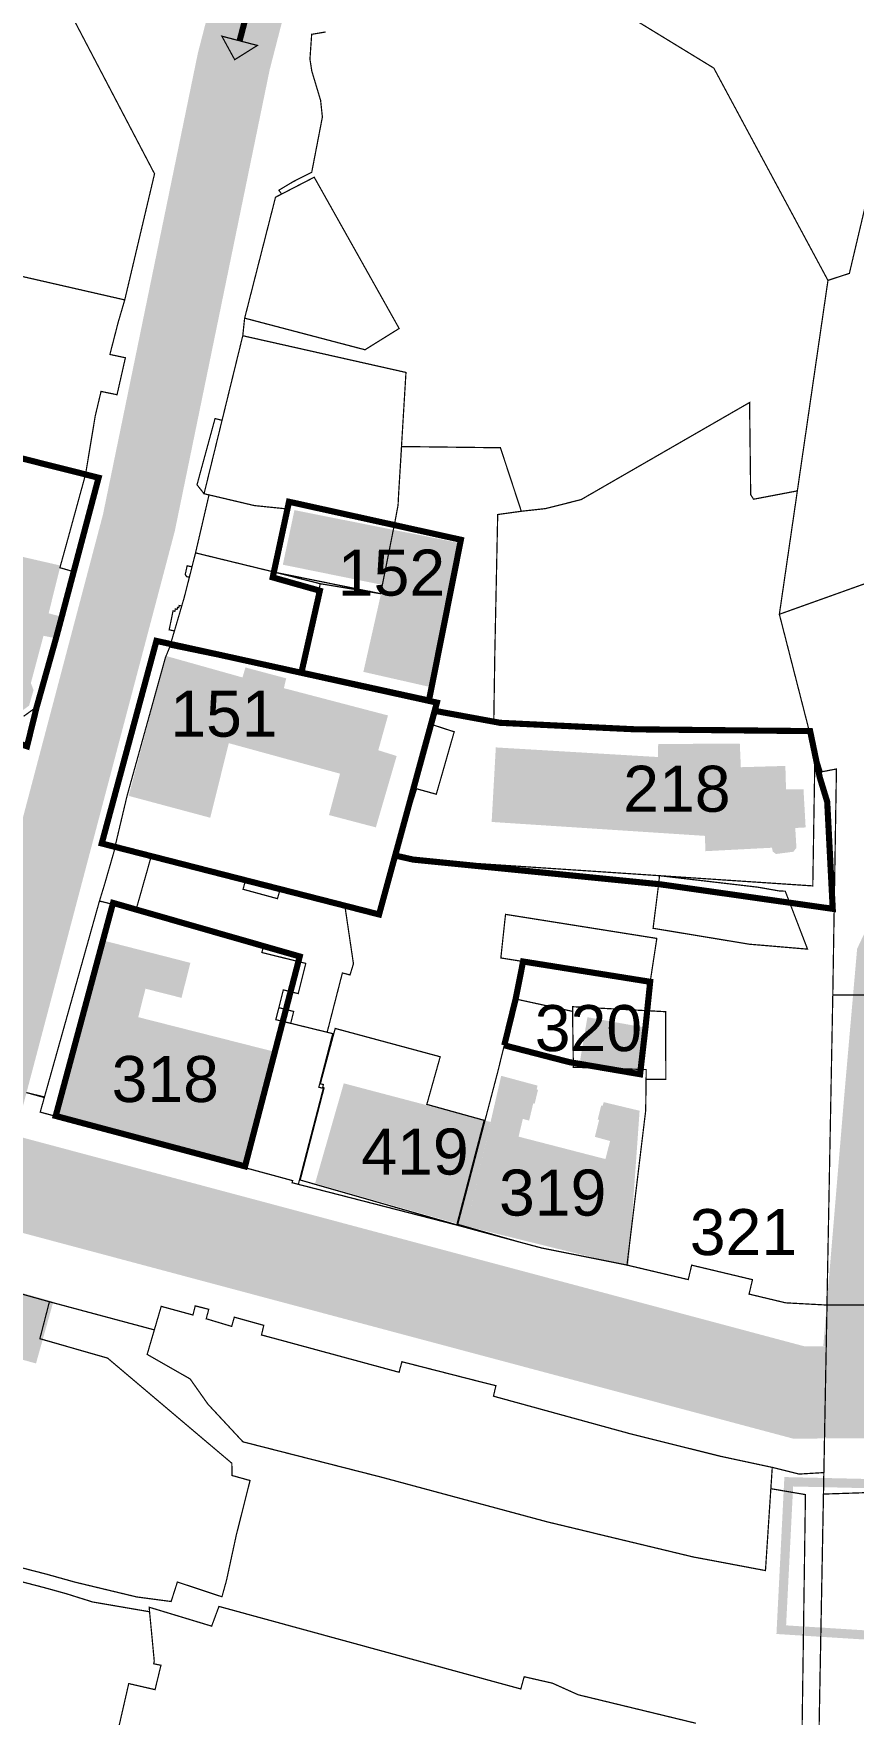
# Model space of a CAD drawing. Header units: millimetres. Extents: x 21689 to 31331, y 37531 to 43751.
# Drawn here: x 27085 to 27218.5, y 42110.8 to 42384.5 of the extents above; entities that cross this region are included whole.
import ezdxf

# ---------------------------------------------------------------- set-up
doc = ezdxf.new("R2010")
doc.units = ezdxf.units.MM
doc.linetypes.add('g5_01x0_5', pattern=[0.75, 0.5, -0.25])
doc.linetypes.add('g5_084', pattern=[0.4, 0.2, -0.2])
for name, color, linetype, lineweight, transparency in [('0.1 ОКН', 1, 'Continuous', 9, 0.4), ('00 Выявленные ОКН', 30, 'Continuous', 9, 0.4), ('00 Дороги', 252, 'Continuous', 9, 0.2)]:
    doc.layers.add(name, color=color, linetype=linetype, lineweight=lineweight, transparency=transparency)
for name, color, linetype, lineweight in [('0.15 - Видовые раскрытия', 22, 'Continuous', 9), ('00 границы ОКН', 1, 'Continuous', 40), ('00 номер ОКН', 7, 'Continuous', 15), ('00 Разраб границы', 5, 'g5_084', 50), ('CONTUR', 150, 'Continuous', 9)]:
    doc.layers.add(name, color=color, linetype=linetype, lineweight=lineweight)
doc.styles.get("Standard").update_dxf_attribs({"font": 'arial.ttf'})
doc.linetypes.add('474_2', pattern='A,1,-0.5,[222,geobl2.shx,S=0.1,R=0,X=0,Y=0],-0.5,3', length=5)

# ---------------------------------------------------------------- blocks, each defined once
blk = doc.blocks.new('участки все')
at = {"layer": 'CONTUR', "const_width": 0.2}
for points in [[(4245.80468108, 4742.389391649995), (4243.548767620002, 4742.003929539998), (4243.266976189999, 4737.968223029994), (4243.567357319999, 4736.033613899999), (4245.0039951, 4731.241592939993), (4245.29258959, 4728.537160289998), (4243.554730920001, 4719.533721509993), (4240.541536700003, 4718.019847949995), (4238.21017659, 4716.625535589999), (4238.640585209999, 4715.998942439997), (4237.662694620001, 4715.483911999996), (4232.7158801, 4696.099550269995), (4232.631153180002, 4695.790845889998), (4232.327280889999, 4692.925483429994), (4228.956458780001, 4679.157021069993), (4227.810702170001, 4679.434564809999), (4224.875712740002, 4668.659444999997), (4226.023249220001, 4667.1918678), (4226.830461400001, 4667.009507929993), (4224.635818959999, 4657.563059799999), (4224.061042330002, 4655.29184808), (4223.273672490002, 4655.46390409), (4222.952005040002, 4654.048821589997), (4223.196437180003, 4653.685077279995), (4223.635264870001, 4653.608358169993), (4222.77355917, 4650.231533689999), (4222.383285430002, 4648.907502069996), (4221.974603940001, 4648.993759669997), (4221.899262480001, 4648.64491137), (4221.699920589999, 4648.68796363), (4221.635036039999, 4648.368955379999), (4221.345867840002, 4648.423382999993), (4221.27006717, 4648.044541559997), (4220.971054330003, 4648.109119959998), (4220.344041200002, 4645.03870379), (4221.191244240002, 4644.855731659998), (4220.431151420001, 4642.237355379999), (4219.713909730002, 4640.458327409993), (4213.45855784, 4617.903981629999), (4211.54482762, 4609.823239229998), (4211.371547140003, 4608.955887669996), (4209.78754895, 4603.470110519999), (4208.987771700002, 4600.872341779999), (4200.029122910001, 4568.959333809995), (4197.080209650001, 4569.684486619997)], [(4196.6382344, 4630.951578459994), (4198.771783259998, 4632.488920829993), (4201.563847510002, 4643.726232329995), (4201.91269583, 4643.650890869998), (4202.8463754, 4647.156614259999), (4204.520056389999, 4654.581028499997), (4202.548775830001, 4655.151212999998), (4203.734340130002, 4659.433083959993), (4206.721307930002, 4670.337409289998), (4208.30762123, 4679.893172279997), (4209.248342450002, 4683.85879015), (4211.85009091, 4683.318952789996), (4213.21225575, 4689.338128849995), (4210.69048899, 4689.87674167), (4212.040867340001, 4695.126094129999), (4213.106507520001, 4698.759797579994), (4217.96095103, 4719.295580589998), (4201.735172439999, 4750.274173889994)], [(4342.69378803, 4752.095987169997), (4331.113303730002, 4703.083050729998), (4327.625730970001, 4701.936442309998), (4322.640950110002, 4667.662591969994), (4319.71326453, 4647.567316359992), (4347.8474179, 4657.626615449998)], [(4342.69378803, 4752.095987169997), (4331.113303730002, 4703.083050729998), (4327.625730970001, 4701.936442309998), (4309.03500498, 4736.511253569996), (4289.091472980002, 4748.696667149998), (4286.586716860002, 4754.265045399995), (4290.318271849999, 4767.427978919993), (4305.697127350002, 4764.082498059994), (4308.766585839999, 4766.005511609997), (4313.910783599999, 4791.096875259994), (4313.910783599999, 4791.096875259994), (4335.883215910001, 4785.370427909998)], [(4197.080209650001, 4569.684486619997), (4200.007749870001, 4568.869660559998), (4199.341463640001, 4566.499849099993), (4201.85108996, 4565.821422209999), (4240.450823900002, 4555.340391649996), (4240.36563788, 4555.001694119993), (4241.381577399999, 4554.73613836), (4267.269799230001, 4548.079746719995), (4277.467500750001, 4545.313602489994), (4280.963225959999, 4544.380077069996), (4294.900528760001, 4541.586678419997), (4301.357153979999, 4540.057817769993), (4304.874405090003, 4539.223963379998), (4305.430410060002, 4541.575462579996), (4315.334302170002, 4539.213819089993), (4314.778297230001, 4536.862319949999), (4320.7365675, 4535.44108995), (4327.471041690001, 4535.077981339993), (4326.96333903, 4507.795618969998), (4322.939669110001, 4507.557221089999), (4318.556291270001, 4508.644337019999), (4310.163784790002, 4510.442837219998), (4295.350309479999, 4514.139653629994), (4273.15358735, 4520.239521919997), (4273.549677200001, 4521.943466369994), (4269.814159960001, 4522.890662949998), (4258.249374270002, 4525.847738059994), (4257.783147370002, 4524.134867309999), (4237.985309250001, 4529.508005339994), (4235.376012160002, 4530.207958039994), (4235.749963710001, 4531.772240869999), (4230.950354840002, 4533.10573119), (4230.51733544, 4531.602352999994), (4226.376350730002, 4532.84575914), (4226.789987, 4534.389434309996), (4224.588452940003, 4534.943143329997), (4224.215725910002, 4533.458842119995), (4219.047273150001, 4534.867979999996), (4217.928584609999, 4531.035087339994), (4200.838641350001, 4535.616763369995), (4164.18554817, 4545.877988039996)], [(4154.711105620001, 4465.252608889997), (4157.841661530001, 4477.044743369996), (4162.141394000001, 4477.678917299999), (4163.238048530002, 4482.032150789993), (4163.917087220001, 4484.58176832), (4167.137977490002, 4495.742515949998), (4182.416299, 4491.708580499994), (4182.79392407, 4493.512808619999), (4194.507759470002, 4490.493451669993), (4199.746962010002, 4489.133231379994), (4200.912101980001, 4488.815391199998), (4203.620611130001, 4488.063919499996), (4207.870193410002, 4486.728850649997), (4217.145868070002, 4485.13683019), (4217.107053440002, 4485.867428279998), (4227.260020770001, 4482.791968639998), (4228.449200310001, 4486.003778869998), (4277.60364483, 4472.561147739994), (4278.154139019999, 4474.552729739996), (4282.758079229999, 4473.502237439999), (4286.94925347, 4471.618060449997), (4306.12825515, 4466.974404099993)], [(4322.999213750001, 4436.985958639998), (4323.958452070001, 4504.211606659999), (4318.323218000001, 4505.177888139995), (4317.449026320002, 4491.841205699994), (4307.587469140002, 4493.702197299993), (4305.752636220001, 4494.040290629992), (4297.712192090002, 4495.973401099996), (4290.538486960001, 4497.693240629996), (4287.99794958, 4498.312139889996), (4281.950158520001, 4499.764740159997), (4254.831864380001, 4507.069964359994), (4232.35953818, 4512.804050459999), (4226.65347339, 4518.941443699993), (4223.75629732, 4523.045821649997), (4216.75745846, 4527.042996659998), (4216.968586639999, 4527.769768039994), (4217.928584609999, 4531.035087339994), (4200.838641350001, 4535.616763369995), (4199.286522370003, 4529.600494909995), (4210.308219050002, 4526.441733079998), (4230.546214600003, 4509.321794719995), (4230.585584970002, 4507.321181529994), (4233.513125060002, 4506.506356009995), (4232.842706440002, 4503.866606529999), (4232.842706440002, 4503.866606529999), (4231.256002919999, 4497.550866389996), (4229.67398816, 4490.235049219998), (4229.070597000002, 4488.054275869996), (4228.933279550001, 4487.576375729993), (4221.680002330002, 4489.977437189998), (4220.661396060001, 4486.803015609999), (4215.04278838, 4487.549041339996), (4205.029530890002, 4489.952358669994), (4200.249916920002, 4491.285542429999), (4165.25745751, 4500.281331469996)], [(4204.057677880002, 4431.046927149997), (4213.756749539999, 4473.438656699996), (4218.041682229999, 4472.453048659998), (4219.002396719999, 4476.418360759999), (4217.816189910001, 4476.666523059997), (4217.91259811, 4477.085049229994), (4217.861336680002, 4477.655837039995), (4217.474197330001, 4481.761785719995), (4217.145868070002, 4485.13683019), (4207.870193410002, 4486.728850649997), (4203.620611130001, 4488.063919499996), (4200.912101980001, 4488.815391199998), (4199.746962010002, 4489.133231379994), (4194.507759470002, 4490.493451669993), (4182.79392407, 4493.512808619999), (4182.416299, 4491.708580499994), (4167.137977490002, 4495.742515949998), (4167.137977490002, 4495.742515949998), (4163.917087220001, 4484.58176832), (4163.238048530002, 4482.032150789993), (4162.141394000001, 4477.678917299999), (4156.615375970003, 4455.733402929996)], [(4306.12825515, 4466.974404099993), (4286.94925347, 4471.618060449997), (4282.758079229999, 4473.502237439999), (4278.154139019999, 4474.552729739996), (4277.60364483, 4472.561147739994), (4228.449200310001, 4486.003778869998), (4227.260020770001, 4482.791968639998), (4217.107053440002, 4485.867428279998), (4217.145868070002, 4485.13683019), (4217.474197330001, 4481.761785719995), (4217.861336680002, 4477.655837039995), (4217.91259811, 4477.085049229994), (4217.816189910001, 4476.666523059997), (4219.002396719999, 4476.418360759999), (4218.041682229999, 4472.453048659998), (4213.756749539999, 4473.438656699996), (4204.057677880002, 4431.046927149997)]]:
    blk.add_lwpolyline(points, dxfattribs=at)
for points in [[(4132.029949350002, 4769.551524999996), (4201.735172439999, 4750.274173889994), (4217.96095103, 4719.295580589998), (4213.106507520001, 4698.759797579994), (4171.093317300001, 4708.363100929993), (4170.379844900002, 4705.524009429995), (4125.43512985, 4715.682201309995), (4127.17262556, 4723.355641099995), (4113.255724660001, 4726.828738709999), (4114.073766640002, 4729.9662312), (4115.398104700001, 4729.5959525), (4118.340597220002, 4740.860962779996), (4116.856448869999, 4741.243688409995), (4124.671031100002, 4771.584207739993), (4132.029949350002, 4769.551524999996)], [(4232.7158801, 4696.099550269995), (4237.662694620001, 4715.483911999996), (4243.962541870001, 4718.737473479996), (4257.79548072, 4694.10555362), (4252.232402839999, 4690.640710329993), (4232.631153180002, 4695.790845889998), (4232.7158801, 4696.099550269995)], [(4232.327280889999, 4692.925483429994), (4258.90590723, 4686.948515339994), (4257.714865000002, 4667.286649669994), (4257.614878939999, 4665.328170419998), (4257.037548120002, 4662.236993779996), (4239.999223369999, 4665.617878649995), (4239.571005699999, 4665.734435539998), (4239.415730590001, 4664.736807709996), (4234.223810440002, 4665.266302009993), (4226.830461400001, 4667.009507929993), (4226.023249220001, 4667.1918678), (4232.327280889999, 4692.925483429994)], [(4277.689864690001, 4664.340804749998), (4273.841713789999, 4663.809719629993), (4273.378248540001, 4641.3767009), (4273.204818870002, 4630.049298299993), (4274.222442030001, 4629.893717149999), (4275.6204373, 4629.762312419996), (4296.322522440001, 4628.585346419997), (4324.621389440003, 4628.502075159995), (4324.478312040002, 4628.954267999993), (4319.71326453, 4647.567316359992), (4322.640950110002, 4667.662591969994), (4315.51007933, 4666.301763339993), (4315.041516749999, 4667.048941069995), (4314.861219090002, 4682.051776659995), (4287.429018189999, 4666.241701849997), (4281.65661039, 4664.780073619993), (4277.689864690001, 4664.340804749998)], [(4258.191117289999, 4674.879397059995), (4257.714865000002, 4667.286649669994), (4257.614878939999, 4665.328170419998), (4257.037548120002, 4662.236993779996), (4256.821674490002, 4661.200293599999), (4254.990623550003, 4651.988280589998), (4254.774290730002, 4650.921587269993), (4244.939052080001, 4652.542178969997), (4242.04495508, 4637.906413329998), (4263.714610909999, 4633.30461521), (4263.562445400003, 4631.856937509997), (4266.480140350002, 4631.052261889999), (4273.204818870002, 4630.049298299993), (4273.378248540001, 4641.3767009), (4273.841713789999, 4663.809719629993), (4277.689864690001, 4664.340804749998), (4274.288192010001, 4674.682939339997), (4258.191117289999, 4674.879397059995)], [(4239.999223369999, 4665.617878649995), (4257.037548120002, 4662.236993779996), (4256.821674490002, 4661.200293599999), (4254.990623550003, 4651.988280589998), (4254.774290730002, 4650.921587269993), (4237.72703958, 4654.372608689999), (4239.999223369999, 4665.617878649995)], [(4328.41415557, 4585.573792629999), (4361.13460813, 4585.592828559994), (4359.891821380002, 4606.311957379999), (4360.30265442, 4608.325677169996), (4361.080341150002, 4610.133779229996), (4362.324093260002, 4611.684744339997), (4363.86303135, 4612.921188469998), (4365.509801200001, 4614.015980929995), (4369.124846270002, 4615.65064072), (4372.797275330002, 4617.114421069993), (4378.39737645, 4619.078690159994), (4424.199685080003, 4634.237504619996), (4420.75282659, 4646.200334569999), (4405.71202422, 4641.580596079999), (4396.668379040002, 4640.039052119995), (4382.811590960002, 4635.681186429996), (4382.030200050001, 4638.203162139994), (4375.0311483, 4661.780435959998), (4347.8474179, 4657.626615449998), (4319.71326453, 4647.567316359992), (4324.478312040002, 4628.954267999993), (4326.680785570003, 4621.930512009996), (4329.007600790002, 4622.374889469996), (4328.41415557, 4585.573792629999)], [(4220.431151420001, 4642.237355379999), (4222.77355917, 4650.231533689999), (4224.635818959999, 4657.563059799999), (4237.72703958, 4654.372608689999), (4244.939052080001, 4652.542178969997), (4242.04495508, 4637.906413329998), (4239.473046819999, 4638.435793419994), (4221.369405339999, 4642.122989579998), (4220.431151420001, 4642.237355379999)], [(4220.431151420001, 4642.237355379999), (4263.714610909999, 4633.30461521), (4263.307136409999, 4629.550834579997), (4266.759962380001, 4628.427964209993), (4263.84430968, 4618.262552219996), (4260.62790801, 4619.151801529995), (4255.751865220001, 4603.736376769993), (4254.271058829999, 4598.459021389993), (4217.773496580001, 4608.427867979997), (4211.54482762, 4609.823239229998), (4213.45855784, 4617.903981629999), (4219.713909730002, 4640.458327409993), (4220.431151420001, 4642.237355379999)], [(4263.562445400003, 4631.856937509997), (4266.480140350002, 4631.052261889999), (4274.222442030001, 4629.893717149999), (4296.322522440001, 4628.585346419997), (4324.621389440003, 4628.502075159995), (4325.517548589999, 4625.638340229998), (4325.156052530001, 4603.333763929994), (4257.065256010002, 4607.876289459993), (4260.62790801, 4619.151801529995), (4263.84430968, 4618.262552219996), (4266.759962380001, 4628.427964209993), (4263.307136409999, 4629.550834579997), (4263.562445400003, 4631.856937509997)], [(4217.514474570001, 4608.491834069995), (4214.935127240002, 4599.391277249997), (4219.19899271, 4598.335989999999), (4220.921708190002, 4597.859611949999), (4235.799046750002, 4593.761811849996), (4235.429533980001, 4592.487462619996), (4242.59247667, 4590.717785639994), (4241.35712593, 4585.796673859993), (4238.936407790002, 4586.403739229994), (4238.202022569999, 4583.504967909997), (4240.622587649999, 4582.887904849995), (4240.132997520002, 4580.955390649993), (4246.070814160001, 4579.504472729997), (4248.548604890002, 4589.156586659999), (4249.793726300002, 4588.837521669993), (4250.35161664, 4590.658989529998), (4248.983246480002, 4599.909987709994), (4238.417313149999, 4602.791771969998), (4237.97383657, 4601.258553829997), (4232.37716653, 4602.784249379998), (4232.790803080002, 4604.327924459997), (4223.629035739999, 4606.828208499996), (4217.773496580001, 4608.427867979997), (4217.514474570001, 4608.491834069995)], [(4300.191377040002, 4604.995993279998), (4316.172907899999, 4603.131299109999), (4319.673530890002, 4602.51769986), (4320.672842309999, 4602.472399699997), (4324.298397680002, 4593.036843779999), (4317.157691200002, 4593.646174229994), (4314.87051249, 4593.83119289), (4299.150251400003, 4596.431890229999), (4300.107310610001, 4604.077275739997), (4300.191377040002, 4604.995993279998)], [(4199.341463640001, 4566.499849099993), (4201.85108996, 4565.821422209999), (4240.450823900002, 4555.340391649996), (4240.36563788, 4555.001694119993), (4241.381577399999, 4554.73613836), (4245.440867730001, 4570.36407014), (4244.713637220001, 4570.545205259993), (4246.97739114, 4579.280591509996), (4246.070814160001, 4579.504472729997), (4240.132997520002, 4580.955390649993), (4237.712126289999, 4581.552458279999), (4238.202022569999, 4583.504967909997), (4238.936407790002, 4586.403739229994), (4241.35712593, 4585.796673859993), (4242.59247667, 4590.717785639994), (4235.429533980001, 4592.487462619996), (4235.799046750002, 4593.761811849996), (4220.921708190002, 4597.859611949999), (4219.19899271, 4598.335989999999), (4214.935127240002, 4599.391277249997), (4208.987771700002, 4600.872341779999), (4200.007749870001, 4568.869660559998), (4199.341463640001, 4566.499849099993)], [(4274.356169779999, 4591.601474179995), (4274.636678340001, 4594.247192969997), (4275.009720329999, 4597.711499209996), (4275.12485136, 4598.699741549993), (4299.755003419999, 4594.782622889994), (4298.676852250002, 4587.719094249995), (4274.356169779999, 4591.601474179995)], [(4276.7638028, 4584.914578159994), (4286.033046520002, 4582.902651919997), (4286.163691150003, 4573.800605509998), (4298.028061050001, 4573.428955449999), (4297.94611217, 4566.770176539998), (4294.900528760001, 4541.586678419997), (4280.963225959999, 4544.380077069996), (4277.467500750001, 4545.313602489994), (4267.341926150002, 4548.218643149994), (4273.84166568, 4573.01925659), (4276.7638028, 4584.914578159994)], [(4328.41415557, 4585.573792629999), (4361.13460813, 4585.592828559994), (4361.30668637, 4579.850165939999), (4360.470664669999, 4535.042747059997), (4327.461043980002, 4535.078134409996), (4328.41415557, 4585.573792629999)], [(4286.054677530002, 4583.662324589997), (4301.19232555, 4582.850556749995), (4301.223903010003, 4571.850017899996), (4298.01387377, 4571.849164699997), (4298.028061050001, 4573.428955449999), (4286.163691150003, 4573.800605509998), (4286.033046520002, 4582.902651919997), (4286.054677530002, 4583.662324589997)], [(4247.380312690002, 4580.124426989998), (4264.479791900001, 4575.512603319999), (4262.30102291, 4567.75592132), (4271.641370690002, 4565.162903819997), (4267.180738279999, 4548.141110589997), (4241.68237885, 4555.441536649996), (4245.572215570002, 4570.452059609997), (4245.34303362, 4570.505568749999), (4245.46050882, 4570.993772689995), (4244.962307180002, 4571.111400959998), (4247.380312690002, 4580.124426989998)], [(4231.256002919999, 4497.550866389996), (4232.842553369999, 4503.856608819995), (4233.513125060002, 4506.506356009995), (4230.585584970002, 4507.321181529994), (4230.546214600003, 4509.321794719995), (4210.308219050002, 4526.441733079998), (4199.286522370003, 4529.600494909995), (4200.838641350001, 4535.616763369995), (4164.18554817, 4545.877988039996), (4162.655567280002, 4540.001380869995), (4150.931073060001, 4543.630906029997), (4150.151234920001, 4539.722824409997), (4145.465120420001, 4541.28457869), (4138.555208670001, 4513.860222079994), (4165.25745751, 4500.281331469996), (4200.249916920002, 4491.285542429999), (4205.029530890002, 4489.952358669994), (4215.04278838, 4487.549041339996), (4220.661396060001, 4486.803015609999), (4221.680002330002, 4489.977437189998), (4228.933279550001, 4487.576375729993), (4229.070597000002, 4488.054275869996), (4229.67398816, 4490.235049219998), (4231.256002919999, 4497.550866389996)], [(4318.556291270001, 4508.644337019999), (4317.449026320002, 4491.841205699994), (4307.587469140002, 4493.702197299993), (4305.752636220001, 4494.040290629992), (4297.712192090002, 4495.973401099996), (4290.538486960001, 4497.693240629996), (4287.99794958, 4498.312139889996), (4281.950158520001, 4499.764740159997), (4254.831864380001, 4507.069964359994), (4232.35953818, 4512.804050459999), (4226.65347339, 4518.941443699993), (4223.75629732, 4523.045821649997), (4216.75745846, 4527.042996659998), (4216.968586639999, 4527.769768039994), (4219.047273150001, 4534.867979999996), (4224.215725910002, 4533.458842119995), (4224.588452940003, 4534.943143329997), (4226.789987, 4534.389434309996), (4226.376350730002, 4532.84575914), (4230.51733544, 4531.602352999994), (4230.950354840002, 4533.10573119), (4235.749963710001, 4531.772240869999), (4235.376012160002, 4530.207958039994), (4237.985309250001, 4529.508005339994), (4257.783147370002, 4524.134867309999), (4258.249374270002, 4525.847738059994), (4269.814159960001, 4522.890662949998), (4273.549677200001, 4521.943466369994), (4273.15358735, 4520.239521919997), (4295.350309479999, 4514.139653629994), (4310.163784790002, 4510.442837219998), (4318.556291270001, 4508.644337019999)], [(4326.889769860001, 4504.296727969995), (4359.916993360002, 4505.411079339995), (4360.470664669999, 4535.042747059997), (4327.471041690001, 4535.077981339993), (4326.889769860001, 4504.296727969995)], [(4318.323218000001, 4505.177888139995), (4318.556291270001, 4508.644337019999), (4322.939669110001, 4507.557221089999), (4326.96333903, 4507.795618969998), (4325.65146573, 4437.785356509993), (4322.999213750001, 4436.985958639998), (4323.958452070001, 4504.211606659999), (4318.323218000001, 4505.177888139995)], [(4325.625089960001, 4436.715755019998), (4358.754964440002, 4443.228566859994), (4359.916993360002, 4505.411079339995), (4326.889769860001, 4504.296727969995), (4325.625089960001, 4436.715755019998)]]:
    blk.add_lwpolyline(points, close=True, dxfattribs=at)
blk = doc.blocks.new('стрелка вид улицы')
at = {"layer": '0.15 - Видовые раскрытия', "linetype": '474_2'}
h = blk.add_hatch(color=256, dxfattribs=at)
h.dxf.hatch_style = 1
h.paths.add_polyline_path([(-23.3598505857517, -2.990916374132211), (-23.3598505857517, 2.990916374132211), (-26.53637324067677, 0)])
at = {"layer": '0.15 - Видовые раскрытия', "const_width": 0.2}
blk.add_lwpolyline([(-23.3598505857517, -2.990916374132211), (-23.3598505857517, 2.990916374132211), (-26.53637324067677, 0), (-23.3598505857517, -2.990916374132211)], dxfattribs=at)
at = {"layer": '0.15 - Видовые раскрытия', "linetype": '474_2', "const_width": 1}
blk.add_lwpolyline([(-23.3598505857517, 0), (0, 0)], dxfattribs=at)

msp = doc.modelspace()

# ---------------------------------------------------------------- hatches: boundary and pattern name
at = {"layer": '0.1 ОКН', "transparency": 33554585}
h = msp.add_hatch(color=1, dxfattribs=at)
h.dxf.hatch_style = 1
h.paths.add_polyline_path([(27127.48856871965, 42306.88334502821), (27125.59706852879, 42297.99798948286), (27141.90878446624, 42294.69023263433), (27138.71672574355, 42280.54726110623), (27149.84658025866, 42278.02206751848), (27154.68596036531, 42301.47270299998)])
h = msp.add_hatch(color=1, dxfattribs=at)
h.dxf.hatch_style = 1
h.paths.add_polyline_path([(27106.56592169334, 42283.13904139876), (27100.49098909641, 42260.35388096466), (27113.77307634769, 42256.79475067829), (27116.79965245259, 42268.93530830442), (27134.91261937659, 42263.96898441139), (27133.1149715849, 42257.22868124917), (27140.74788176326, 42255.22297736504), (27144.13795028132, 42266.84370430786), (27141.14250593577, 42267.7856162893), (27142.72651577724, 42273.45257805718), (27125.76384996998, 42277.8941418317), (27126.15390334049, 42279.49150912076), (27119.50913207603, 42281.26467593145), (27119.02906638925, 42279.64046659111)])
h = msp.add_hatch(color=1, dxfattribs=at)
h.dxf.hatch_style = 1
h.paths.add_polyline_path([(27159.60411377658, 42256.10671973415), (27160.28041211079, 42268.24451082101), (27186.68334324418, 42266.67961992959), (27186.7267180578, 42268.81049379199), (27200.01932528461, 42268.85244524829), (27200.18508038289, 42265.02178918468), (27207.43512904359, 42265.23061778136), (27207.54507859775, 42261.42793295863), (27210.38942026857, 42261.39905999151), (27210.73712561568, 42255.2162598525), (27209.04864498975, 42255.123770678), (27209.23816592754, 42251.89289329671), (27208.75150475816, 42251.25909144423), (27205.91514678168, 42250.88613895779), (27205.39636522813, 42251.27734134495), (27205.24526069664, 42251.90961440993), (27194.40857939376, 42251.34570681066), (27194.34180260135, 42253.84192917468)])
h = msp.add_hatch(color=1, dxfattribs=at)
h.dxf.hatch_style = 1
h.paths.add_polyline_path([(27119.45716879912, 42200.08754145402), (27088.76377286334, 42208.35400130827), (27096.61520834771, 42236.73581676583), (27110.54632729617, 42233.16095134871), (27109.09920955685, 42227.46173644881), (27103.22874125592, 42228.95233804318), (27102.05215379564, 42224.31855835656), (27124.30102062475, 42218.66923113627)])
h = msp.add_hatch(color=1, dxfattribs=at)
h.dxf.hatch_style = 1
h.paths.add_polyline_path([(27214.54044784017, 42202.41788141212), (27212.73269300783, 42202.44483503711), (27214.63783143879, 42233.97523505429), (27201.57908504426, 42235.28431769485), (27201.358912616, 42231.59470540422), (27199.26867784172, 42200.08076709353), (27205.77873093997, 42199.68501386866), (27205.71933173185, 42198.28982622984), (27206.93718234989, 42198.26012223495), (27206.81830050781, 42194.19332529128), (27184.88163902591, 42199.5433448156), (27183.09707658103, 42192.34627688167), (27182.11681378717, 42183.69977822748), (27184.81448552453, 42183.05957631761), (27185.30253693565, 42185.08917569971), (27203.64419703716, 42180.8226270656), (27203.10556948473, 42178.68804053775), (27204.1237024978, 42178.41345239851), (27205.36051168372, 42178.10441532197), (27206.16443747995, 42177.96019762719), (27207.46308764904, 42177.83658330106), (27208.28482753884, 42177.99762242765), (27208.51437563171, 42178.04260773848), (27209.58627611127, 42178.55767009329), (27209.90691735088, 42178.79268119564), (27210.51388387383, 42179.2375518299), (27211.19412770373, 42179.93803693513), (27211.69461114257, 42180.51634130643), (27212.23017983113, 42181.37024684356), (27212.75299929571, 42182.35160083025), (27213.17380401368, 42183.28197526893), (27213.4543410744, 42183.98294300286), (27213.63286338851, 42184.40352280241), (27211.51608708222, 42184.98978634316), (27211.66255968376, 42185.42101214735), (27211.90572744003, 42186.13286783233), (27212.14407837746, 42186.84611454666), (27212.37279567723, 42187.56214331965), (27212.50619181398, 42188.00314277341), (27212.78464568887, 42189.00729215761), (27212.96614822144, 42189.7366571852), (27213.13262072447, 42190.46997131903), (27213.28505772611, 42191.20678339163), (27213.42445375445, 42191.94664223551), (27213.55180333761, 42192.68909668316), (27213.66810100369, 42193.43369556707), (27213.77434128079, 42194.17998771973), (27213.87151869704, 42194.92752197368), (27213.99350794074, 42195.96871406337), (27214.04265486023, 42196.42452836882), (27214.11846775442, 42197.17336560986), (27214.18884513993, 42197.92233560665), (27214.254563518, 42198.67141939408), (27214.31639938987, 42199.42059800705), (27214.37512925678, 42200.16985248045), (27214.43152961998, 42200.91916384916), (27214.48637698069, 42201.66851314808)], flags=17)
h.paths.add_polyline_path([(27214.54044784017, 42202.41788141212), (27212.73269300783, 42202.44483503711)], flags=0)
edge = h.paths.add_edge_path(flags=17)
edge.add_line((27212.73269300783, 42202.44483503711), (27214.63783143879, 42233.97523505429))
edge.add_line((27212.73269300783, 42202.44483503711), (27214.54044784017, 42202.41788141212))
edge.add_line((27214.54044784017, 42202.41788141212), (27214.48637698069, 42201.66851314808))
edge.add_line((27214.48637698069, 42201.66851314808), (27214.43152961998, 42200.91916384916))
edge.add_line((27214.43152961998, 42200.91916384916), (27214.37512925678, 42200.16985248045))
edge.add_line((27214.37512925678, 42200.16985248045), (27214.31639938987, 42199.42059800705))
edge.add_line((27214.31639938987, 42199.42059800705), (27214.254563518, 42198.67141939408))
edge.add_line((27214.254563518, 42198.67141939408), (27214.18884513993, 42197.92233560665))
edge.add_line((27214.18884513993, 42197.92233560665), (27214.11846775442, 42197.17336560986))
edge.add_line((27214.11846775442, 42197.17336560986), (27214.04265486023, 42196.42452836882))
edge.add_line((27214.04265486023, 42196.42452836882), (27213.99350794074, 42195.96871406337))
edge.add_line((27213.99350794074, 42195.96871406337), (27213.87151869704, 42194.92752197368))
edge.add_line((27213.87151869704, 42194.92752197368), (27213.77434128079, 42194.17998771973))
edge.add_line((27213.77434128079, 42194.17998771973), (27213.66810100369, 42193.43369556707))
edge.add_line((27213.66810100369, 42193.43369556707), (27213.55180333761, 42192.68909668316))
edge.add_line((27213.55180333761, 42192.68909668316), (27213.42445375445, 42191.94664223551))
edge.add_line((27213.42445375445, 42191.94664223551), (27213.28505772611, 42191.20678339163))
edge.add_line((27213.28505772611, 42191.20678339163), (27213.13262072447, 42190.46997131903))
edge.add_line((27213.13262072447, 42190.46997131903), (27212.96614822144, 42189.7366571852))
edge.add_line((27212.96614822144, 42189.7366571852), (27212.78464568887, 42189.00729215761))
edge.add_line((27212.78464568887, 42189.00729215761), (27212.50619181398, 42188.00314277341))
edge.add_line((27212.50619181398, 42188.00314277341), (27212.37279567723, 42187.56214331965))
edge.add_line((27212.37279567723, 42187.56214331965), (27212.14407837746, 42186.84611454666))
edge.add_line((27212.14407837746, 42186.84611454666), (27211.90572744003, 42186.13286783233))
edge.add_line((27211.90572744003, 42186.13286783233), (27211.66255968376, 42185.42101214735))
edge.add_line((27211.66255968376, 42185.42101214735), (27211.51608708222, 42184.98978634316))
edge.add_line((27211.51608708222, 42184.98978634316), (27213.63286338851, 42184.40352280241))
edge.add_line((27213.63286338851, 42184.40352280241), (27213.4543410744, 42183.98294300286))
edge.add_line((27213.4543410744, 42183.98294300286), (27213.17380401368, 42183.28197526893))
edge.add_line((27213.17380401368, 42183.28197526893), (27212.75299929571, 42182.35160083025))
edge.add_line((27212.75299929571, 42182.35160083025), (27212.23017983113, 42181.37024684356))
edge.add_line((27212.23017983113, 42181.37024684356), (27211.69461114257, 42180.51634130643))
edge.add_line((27211.69461114257, 42180.51634130643), (27211.19412770373, 42179.93803693513))
edge.add_line((27211.19412770373, 42179.93803693513), (27210.51388387383, 42179.2375518299))
edge.add_line((27210.51388387383, 42179.2375518299), (27209.90691735088, 42178.79268119564))
edge.add_line((27209.90691735088, 42178.79268119564), (27209.58627611127, 42178.55767009329))
edge.add_line((27209.58627611127, 42178.55767009329), (27208.51437563171, 42178.04260773848))
edge.add_line((27208.51437563171, 42178.04260773848), (27208.28482753884, 42177.99762242765))
edge.add_line((27208.28482753884, 42177.99762242765), (27207.46308764904, 42177.83658330106))
edge.add_line((27207.46308764904, 42177.83658330106), (27206.16443747995, 42177.96019762719))
edge.add_line((27206.16443747995, 42177.96019762719), (27205.36051168372, 42178.10441532197))
edge.add_line((27205.36051168372, 42178.10441532197), (27204.1237024978, 42178.41345239851))
edge.add_line((27204.1237024978, 42178.41345239851), (27203.10556948473, 42178.68804053775))
edge.add_line((27203.10556948473, 42178.68804053775), (27203.64419703716, 42180.8226270656))
edge.add_line((27203.64419703716, 42180.8226270656), (27185.30253693565, 42185.08917569971))
edge.add_line((27185.30253693565, 42185.08917569971), (27184.81448552453, 42183.05957631761))
edge.add_line((27184.81448552453, 42183.05957631761), (27182.11681378717, 42183.69977822748))
edge.add_line((27182.11681378717, 42183.69977822748), (27183.09707658103, 42192.34627688167))
edge.add_line((27183.09707658103, 42192.34627688167), (27184.88163902591, 42199.5433448156))
edge.add_line((27184.88163902591, 42199.5433448156), (27206.81830050781, 42194.19332529128))
edge.add_line((27206.81830050781, 42194.19332529128), (27206.93718234989, 42198.26012223495))
edge.add_line((27206.93718234989, 42198.26012223495), (27205.71933173185, 42198.28982622984))
edge.add_line((27205.71933173185, 42198.28982622984), (27205.77873093997, 42199.68501386866))
edge.add_line((27205.77873093997, 42199.68501386866), (27199.26867784172, 42200.08076709353))
edge.add_line((27199.26867784172, 42200.08076709353), (27201.358912616, 42231.59470540422))
edge.add_line((27201.358912616, 42231.59470540422), (27201.57908504426, 42235.28431769485))
edge.add_line((27201.57908504426, 42235.28431769485), (27214.63783143879, 42233.97523505429))
h = msp.add_hatch(color=1, dxfattribs=at)
h.dxf.hatch_style = 1
h.paths.add_polyline_path([(27184.9539692414, 42222.55368947767), (27183.72671698816, 42215.02999336729), (27173.92201716007, 42216.75605558968), (27175.19738185919, 42224.31282488043)])
h = msp.add_hatch(color=1, dxfattribs=at)
h.dxf.hatch_style = 1
h.paths.add_polyline_path([(27159.42596967209, 42207.24756154075), (27155.5320202353, 42190.25649847456), (27130.84913268002, 42197.26038778063), (27135.51997939894, 42213.54267758636)])
h = msp.add_hatch(color=1, dxfattribs=at)
h.dxf.hatch_style = 1
h.paths.add_polyline_path([(27183.69996156, 42209.08153137999), (27181.90274276458, 42183.75058298877), (27155.5320202353, 42190.25649847456), (27161.15745098085, 42214.76919264438), (27167.08920705019, 42213.16900177886), (27166.93911814923, 42212.55719987105), (27167.16067371268, 42212.49766061736), (27166.60278625824, 42210.21594857274), (27166.37493513304, 42210.27748406), (27165.70699983243, 42207.47289365158), (27164.68546472346, 42207.7525491745), (27163.98790324691, 42204.86333220984), (27178.13363961724, 42201.20994008878), (27178.89073802111, 42204.15382414361), (27176.41035019992, 42204.82656202456), (27177.11216714667, 42207.59070972277), (27176.87428304488, 42207.65062355644), (27177.45067562958, 42209.93915399933), (27177.69294450312, 42209.87813581071), (27177.84622174514, 42210.48182732554)])
h = msp.add_hatch(color=1, dxfattribs=at)
h.dxf.hatch_style = 1
h.paths.add_polyline_path([(27075.09, 42170.79), (27072.23, 42161.26), (27077.49, 42159.86), (27073.56, 42146.06999999999), (27046.93, 42153.51), (27050.89, 42167.58), (27055.69, 42166.1), (27058.18, 42175.39), (27047.84, 42178.18), (27050.62, 42188.51999999998), (27088.22, 42177.98), (27085.4014257465, 42167.92516051378)])
at = {"layer": '00 Выявленные ОКН', "lineweight": 13, "transparency": 33554585}
h = msp.add_hatch(color=256, dxfattribs=at)
h.dxf.hatch_style = 1
h.paths.add_polyline_path([(27050.70300194391, 42307.69138512062), (27047.9096413297, 42296.20254537926), (27072.94610956809, 42290.07950770422), (27069.68061145714, 42277.38373907967), (27077.57193207061, 42275.58389483625), (27078.13560366636, 42274.41601783664), (27082.05082023387, 42273.44817734257), (27084.27413159203, 42275.03800339714), (27085.00245776083, 42277.5855561168), (27084.56162897295, 42278.71567341868), (27086.62068358953, 42286.42257200759), (27088.66323604622, 42286.01162199262), (27089.5920008, 42289.51534317), (27087.46230811015, 42290.07965379173), (27089.38671770398, 42297.86030106553), (27076.62972942041, 42300.78623624944), (27077.65370955376, 42304.97483443327), (27070.40174974007, 42306.74770985632), (27069.50853892478, 42303.09402451923)])

# ---------------------------------------------------------------- linework, layer by layer
at = {"layer": '0.15 - Видовые раскрытия', "linetype": 'g5_01x0_5', "ltscale": 7, "const_width": 1.5, "flags": 128}
msp.add_lwpolyline([(27246.45335321876, 42122.07341904288), (27274.048, 42120.518), (27296.13960220688, 42129.42456425024), (27283.62272940851, 42155.46486471832), (27246.73260269, 42147.76873678), (27207.98709861797, 42148.65987278341), (27206.771, 42124.575), (27246.45335321876, 42122.07341904288)], dxfattribs=at)
at = {"layer": '00 границы ОКН', "const_width": 1}
for points in [[(27126.59901609, 42308.24884177), (27154.59440842, 42302.06018298999), (27149.393543, 42275.87967688), (27128.62306858, 42280.42770777999), (27131.62723648, 42293.76178143), (27123.95038305, 42295.92932986999), (27126.59901609, 42308.24884177)], [(27105.01191723, 42285.58987900999), (27150.68829289, 42275.5404957), (27141.27009366, 42241.04451565), (27096.10687058, 42252.60604642), (27105.01191723, 42285.58987900999)], [(27150.33996151, 42274.20153166), (27160.96996149, 42272.25153157), (27182.98996154, 42271.19153137), (27211.46996155, 42270.90153111999), (27213.03996148, 42263.35153113), (27214.24996148, 42259.40153108), (27215.14996154, 42241.9615311), (27186.9899615, 42245.96153135), (27146.79996151, 42249.98153163999), (27143.88996149, 42250.64153162), (27150.33996151, 42274.20153166)], [(27088.60996149, 42208.23153214), (27097.94996153, 42242.92153202), (27128.34996151, 42234.20153182999), (27119.4399615, 42200.02153186), (27088.60996149, 42208.23153214)]]:
    msp.add_lwpolyline(points, close=True, dxfattribs=at)
at = {"layer": '00 Дороги', "lineweight": 9}
for points, const_width in [([(27076.14932107565, 42206.342483018), (27102.15901048765, 42304.83606840071), (27117.60932782113, 42379.95380389236), (27148.61772810547, 42500.12896549645)], 12), ([(26101.40017981792, 42452.89674561738), (26450.07696003211, 42361.4009011919), (26477.24935405352, 42358.65373411356), (26916.67426986527, 42241.41145900216), (27209.67350281484, 42163.18638877787), (27248.19389214355, 42163.45748703402), (27338.91532044485, 42181.37547693658), (27728.05235165043, 42310.07914867069), (27918.42065637314, 42378.4587144378), (27933.17546044337, 42379.47212636464), (28006.40556390723, 42367.7998661212), (28286.20683273766, 42269.92957548071), (28397.39907789952, 42183.59951711787), (28415.8479570162, 42173.45376774945), (28479.18919550348, 42149.6116521392), (28700.41745531966, 42082.6064598298), (28922.81757918245, 42018.06837054406), (28993.36131948431, 42002.36425006381), (29175.44840818376, 42002.36425006381), (29258.5602112523, 41994.53958482329), (29507.75913381944, 41985.47601302081)], 15), ([(27219.59454290134, 42170.27448817656), (27223.00170964722, 42211.00415685052), (27225.00428759333, 42233.8651996856), (27232.84531263708, 42250.50783472504), (27254.0652843968, 42265.4626747736), (27287.30582667395, 42276.00459250653), (27398.31238574821, 42309.45128415642), (27507.65781070573, 42344.20652017876), (27619.10187458584, 42381.55221955937), (27660.97889777257, 42395.82273782745), (27683.64822112919, 42403.256780245), (27684.82036449369, 42406.57589469474)], 12)]:
    msp.add_lwpolyline(points, dxfattribs=dict(at, const_width=const_width))
at = {"layer": '00 Разраб границы', "ltscale": 5, "const_width": 1}
for points in [[(27054.49689272326, 42322.5143921234), (27054.04987485, 42320.73968169999), (27046.94514704, 42292.34830631999), (27046.37062845, 42290.74709388), (27043.11656536, 42276.7668398), (27042.5752322374, 42274.68125763567), (27051.280085, 42272.42182849), (27055.65178276, 42271.22488904), (27057.08367282, 42276.57299479), (27068.45156757, 42273.81893145), (27083.93916991, 42268.43177939), (27085.51740866, 42274.84764974), (27088.65832123, 42286.00961978), (27089.5920008, 42289.51534317), (27095.59528287891, 42312.16244133786), (27054.49689272326, 42322.5143921234)], [(27161.65753338955, 42219.73468606097), (27172.27996154, 42216.99153141999), (27183.77681095927, 42215.02999336729), (27184.64977959474, 42222.62063699615), (27185.42007966302, 42230.0782059575), (27164.72356655521, 42233.38204939239), (27163.5094282, 42227.27330707), (27161.66256423038, 42219.73295017018)], [(27161.65753338955, 42219.73468606097), (27172.27996154, 42216.99153141999), (27183.77681095927, 42215.02999336729), (27184.64977959474, 42222.62063699615), (27185.42007966302, 42230.0782059575), (27164.72356655521, 42233.38204939239), (27163.5094282, 42227.27330707), (27161.66256423038, 42219.73295017018)]]:
    msp.add_lwpolyline(points, dxfattribs=at)

# ---------------------------------------------------------------- block references
at = {"layer": '0.15 - Видовые раскрытия', "rotation": 75.39824262901217}
msp.add_blockref('стрелка вид улицы', (27124.44869226495, 42405.91616068343), dxfattribs=at)
at = {"layer": 'CONTUR'}
msp.add_blockref('участки все', (22886.7456254, 37642.35872891001), dxfattribs=at)

# ---------------------------------------------------------------- texts
at = {"layer": '00 номер ОКН', "color": 4, "char_height": 7.5, "attachment_point": 1}
for s, width, insert in [('{\\C7;152}', 7.5, (27134.54901393798, 42300.45822033985)), ('{\\C7;151}', 7.5, (27107.27123924371, 42277.49158186116)), ('{\\C7;218}', 7.5, (27181.02991079827, 42265.26396896196)), ('{\\C7;320}', 7.5, (27166.62135193212, 42226.28798699148)), ('{\\C7;318}', 4.791504829976474, (27097.71323474958, 42217.99540060665)), ('{\\C7;419}', 7.5, (27138.38326128156, 42206.18387073807)), ('{\\C7;319}', 7.5, (27160.80412588448, 42199.49829165082)), ('{\\C7;321}', 7.5, (27191.86728957535, 42193.07028646203))]:
    msp.add_mtext_dynamic_manual_height_columns(s, width=width, gutter_width=12.5, heights=[0], dxfattribs=dict(at, insert=insert))

doc.saveas('drawing.dxf')
